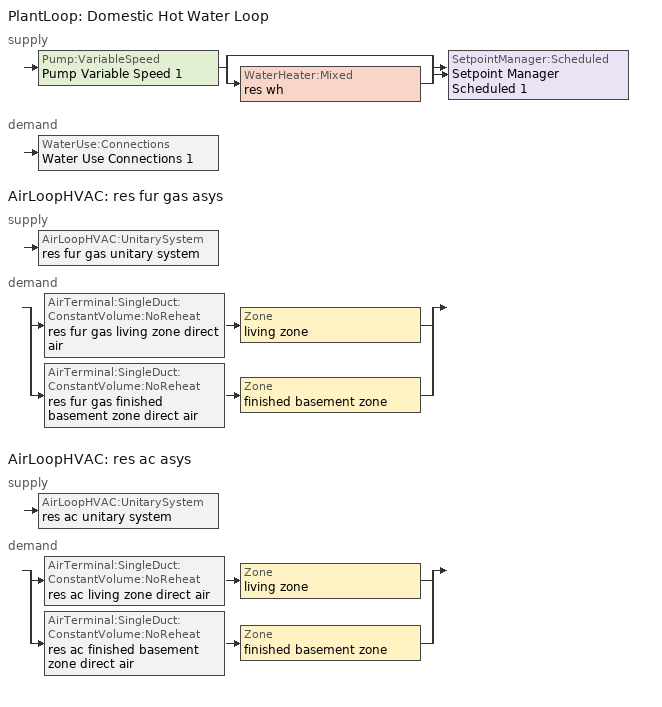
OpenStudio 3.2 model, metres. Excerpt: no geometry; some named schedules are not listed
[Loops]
PlantLoop 'Domestic Hot Water Loop'
 supply: Pump:VariableSpeed 'Pump Variable Speed 1' > split
  | bypass
  | WaterHeater:Mixed 'res wh'
  join > SetpointManager:Scheduled 'Setpoint Manager Scheduled 1'
 demand: WaterUse:Connections 'Water Use Connections 1'
AirLoopHVAC 'res fur gas asys'
 supply: AirLoopHVAC:UnitarySystem 'res fur gas unitary system'
 demand: split
  | AirTerminal:SingleDuct:ConstantVolume:NoReheat 'res fur gas living zone direct air' > Zone 'living zone'
  | AirTerminal:SingleDuct:ConstantVolume:NoReheat 'res fur gas finished basement zone direct air' > Zone 'finished basement zone'
AirLoopHVAC 'res ac asys'
 supply: AirLoopHVAC:UnitarySystem 'res ac unitary system'
 demand: split
  | AirTerminal:SingleDuct:ConstantVolume:NoReheat 'res ac living zone direct air' > Zone 'living zone'
  | AirTerminal:SingleDuct:ConstantVolume:NoReheat 'res ac finished basement zone direct air' > Zone 'finished basement zone'
[Sizing:Zone] Zone Cooling Design Supply Air Temperature Input Method=SupplyAirTemperature; Zone Cooling Design Supply Air Temperature {C}=14; Zone Cooling Design Supply Air Temperature Difference {deltaC}=11.11; Zone Heating Design Supply Air Temperature Input Method=SupplyAirTemperature; Zone Heating Design Supply Air Temperature {C}=40; Zone Heating Design Supply Air Temperature Difference {deltaC}=11.11; Zone Cooling Design Supply Air Humidity Ratio {kg-H2O/kg-air}=0.0085; Zone Heating Design Supply Air Humidity Ratio {kg-H2O/kg-air}=0.008; Cooling Design Air Flow Method=DesignDay; Heating Design Air Flow Method=DesignDay; Account for Dedicated Outdoor Air System=No; Dedicated Outdoor Air System Control Strategy=NeutralSupplyAir; Dedicated Outdoor Air Low Setpoint Temperature for Design {C}=autosize; Dedicated Outdoor Air High Setpoint Temperature for Design {C}=autosize
living zone; finished basement zone
[Zone equipment]
living zone: res fur gas living zone direct air, res ac living zone direct air
finished basement zone: res fur gas finished basement zone direct air, res ac finished basement zone direct air
[PlantLoop]
Domestic Hot Water Loop: Glycol Concentration=0; Maximum Loop Flow Rate {m3/s}=0.01; Plant Loop Volume {m3}=0.003; Load Distribution Scheme=Optimal
[Sizing:Plant]
Domestic Hot Water Loop: Loop Type=Heating; Design Loop Exit Temperature {C}=51.6667; Loop Design Temperature Difference {deltaC}=5.55556; Sizing Option=NonCoincident; Zone Timesteps in Averaging Window=1; Coincident Sizing Factor Mode=None
[Pump:VariableSpeed]
Pump Variable Speed 1: Rated Flow Rate {m3/s}=0.01; Rated Pump Head {Pa}=1; Rated Power Consumption {W}=0; Motor Efficiency=1; Fraction of Motor Inefficiencies to Fluid Stream=0; Coefficient 1 of the Part Load Performance Curve=0; Coefficient 2 of the Part Load Performance Curve=1; Coefficient 3 of the Part Load Performance Curve=0; Coefficient 4 of the Part Load Performance Curve=0; Pump Control Type=Intermittent; Skin Loss Radiative Fraction=0.5; Design Power Sizing Method=PowerPerFlowPerPressure; Design Electric Power per Unit Flow Rate {W/(m3/s)}=348701.1; Design Shaft Power per Unit Flow Rate per Unit Head {W-s/m3-Pa}=1.28205; Design Minimum Flow Rate Fraction=0
[SetpointManager:Scheduled]
Setpoint Manager Scheduled 1: Control Variable=Temperature; Schedule=dhw temp
[WaterHeater:Mixed]
res wh: Tank Volume {m3}=0.143846; Setpoint Temperature Schedule=WH Setpoint Temp; Deadband Temperature Difference {deltaC}=2; Maximum Temperature Limit {C}=99; Heater Control Type=Cycle; Heater Maximum Capacity {W}=11722.8; Heater Minimum Capacity {W}=0; Heater Fuel Type=NaturalGas; Heater Thermal Efficiency=0.773298; Off Cycle Parasitic Fuel Consumption Rate {W}=0; Off Cycle Parasitic Fuel Type=Electricity; Off Cycle Parasitic Heat Fraction to Tank=0; On Cycle Parasitic Fuel Consumption Rate {W}=0; On Cycle Parasitic Fuel Type=Electricity; On Cycle Parasitic Heat Fraction to Tank=0; Ambient Temperature Indicator=ThermalZone; Ambient Temperature Thermal Zone=finished basement zone; Off Cycle Loss Coefficient to Ambient Temperature {W/K}=4.15693; Off Cycle Loss Fraction to Thermal Zone=0.64; On Cycle Loss Coefficient to Ambient Temperature {W/K}=4.15693; On Cycle Loss Fraction to Thermal Zone=1; Use Side Effectiveness=1; Source Side Effectiveness=1; Use Side Design Flow Rate {m3/s}=autosize; Source Side Design Flow Rate {m3/s}=autosize; Indirect Water Heating Recovery Time {hr}=1.5; Source Side Flow Control Mode=IndirectHeatPrimarySetpoint
[WaterHeater:Sizing]
res wh: Design Mode=PeakDraw; Time Storage Can Meet Peak Draw {hr}=0.538503; Time for Tank Recovery {hr}=0; Nominal Tank Volume for Autosizing Plant Connections {m3}=1
[WaterUse:Connections]
Water Use Connections 1: Drain Water Heat Exchanger Type=None; Drain Water Heat Exchanger Destination=Plant; Water Use Equipment Name 1=res shower; Water Use Equipment Name 2=res sink; Water Use Equipment Name 3=res bath; Water Use Equipment Name 4=res shower dist; Water Use Equipment Name 5=res sink dist; Water Use Equipment Name 6=res bath dist; Water Use Equipment Name 7=res dw; Water Use Equipment Name 8=res cw
[WaterUse:Equipment:Definition]
Name | Peak Flow Rate {m3/s} | Target Temperature Schedule
res shower | 0.0176332 | fixtures temperature schedule
res sink | 0.0157378 | fixtures temperature schedule
res bath | 0.00441644 | fixtures temperature schedule
res shower dist; res sink dist; res bath dist | 0 | fixtures temperature schedule
res dw | 0.00104011 | res dw temperature schedule
res cw | 0.00629939 | res cw temperature schedule
[WaterUse:Equipment] Space=living space
Name | Water Use Equipment Definition | Flow Rate Fraction Schedule
res shower | res shower | showers
res sink | res sink | sinks
res bath | res bath | baths
res shower dist | res shower dist | showers
res sink dist | res sink dist | sinks
res bath dist | res bath dist | baths
res dw | res dw | dishwasher
res cw | res cw | clothes_washer
[OtherEquipment:Definition] Design Level Calculation Method=EquipmentLevel; Fraction Radiant=0; Fraction Lost=0
Name | Design Level {W} | Fraction Latent
res shower | 507081 | 0.487197
res sink | 158036 | 0.312221
res bath | 65146.3 | 0
[EnergyManagementSystem:Sensor]
Name | Output Variable or Output Meter Index Key | Output Variable or Output Meter
res_shower_vol | res shower | Water Use Equipment Hot Water Volume
res_shower_tout | res wh | Water Heater Use Side Outlet Temperature
res_shower_mixsp | fixtures temperature schedule | Schedule Value
res_ceil_fan_sched_val_sensor | res ceil fan schedule | Schedule Value
res_ceil_fan_tin_sensor; res_af_1_tin_s | living zone | Zone Mean Air Temperature
res_nv_pb_s |  | Site Outdoor Air Barometric Pressure
res_af_vw_s |  | Site Wind Speed
res_nv_wt_s |  | Site Outdoor Air Humidity Ratio
res_af_1_tt_s | living zone | Zone Outdoor Air Drybulb Temperature
res_nv_1_nva_s | res nv_1 avail schedule | Schedule Value
res_nv_1_sp_s | res nv_1 temp schedule | Schedule Value
res_ds_res_ac_asys_fan_rtf_s | res ac clg supply fan | Fan Runtime Fraction
res_ds_res_fur_gas_asys_fan_rtf_s | res fur gas htg supply fan | Fan Runtime Fraction
res_ds_res_ac_asys_win_s; res_ds_res_fur_gas_asys_win_s | living zone | Zone Mean Air Humidity Ratio
res_ds_res_ac_asys_ah_mfr_s | Node 28 | System Node Mass Flow Rate
res_ds_res_ac_asys_ah_vfr_s | Node 28 | System Node Current Density Volume Flow Rate
res_ds_res_ac_asys_ah_tt_s | Node 28 | System Node Temperature
res_ds_res_ac_asys_ra_t_s | Node 31 | System Node Temperature
res_ds_res_ac_asys_ah_wt_s | Node 28 | System Node Humidity Ratio
res_ds_res_ac_asys_ra_w_s | Node 31 | System Node Humidity Ratio
res_ds_res_ac_asys_ah_t_s; res_ds_res_fur_gas_asys_ah_t_s | garage zone | Zone Air Temperature
res_ds_res_ac_asys_ah_w_s; res_ds_res_fur_gas_asys_ah_w_s | garage zone | Zone Mean Air Humidity Ratio
res_ds_res_fur_gas_asys_ah_mfr_s | Node 18 | System Node Mass Flow Rate
res_ds_res_fur_gas_asys_ah_vfr_s | Node 18 | System Node Current Density Volume Flow Rate
res_ds_res_fur_gas_asys_ah_tt_s | Node 18 | System Node Temperature
res_ds_res_fur_gas_asys_ra_t_s | Node 21 | System Node Temperature
res_ds_res_fur_gas_asys_ah_wt_s | Node 18 | System Node Humidity Ratio
res_ds_res_fur_gas_asys_ra_w_s | Node 21 | System Node Humidity Ratio
res_infil_1_range_sch_s | res mv_1 range exhaust schedule | Schedule Value
res_infil_1_bath_sch_s | res mv_1 bath exhaust schedule | Schedule Value
res_infil_1_dryer_sch_s | clothes_dryer_exhaust | Schedule Value
res_infil_1_wh_sch_s | Always On Discrete | Schedule Value
[EnergyManagementSystem:Program]
res_shower_sag: If res_shower_vol > 0; Set ShowerTime=SystemTimeStep; Else; Set ShowerTime=0; EndIf; If (res_shower_vol > 0) && (res_shower_mixsp > res_shower_tout); Set ShowerSag=SystemTimeStep; Set ShowerE=res_shower_vol*4141170*(res_shower_mixsp-res_shower_tout); Else; Set ShowerSag=0; Set ShowerE=0; EndIf
res_ceil_fan_schedule_program: If res_ceil_fan_sched_val_sensor == 0; Set res_ceil_fan_sched_override = 0; ElseIf res_ceil_fan_tin_sensor < 24.389; Set res_ceil_fan_sched_override = 0; Else; Set res_ceil_fan_sched_override = 1; EndIf
res_nv_1_program: Set Tdiff = res_af_1_tin_s-res_af_1_tt_s; Set dT = (@Abs Tdiff); Set pt = (@RhFnTdbWPb res_af_1_tt_s res_nv_wt_s res_nv_pb_s); Set NVA = 13831.173440569552; Set Cs = 0.00023703726963500573; Set Cw = 0.00010014662135246548; Set MNV = 2.444359572750902; Set MHR = 0.0115; Set MRH = 0.7; Set temp1 = (res_nv_1_nva_s*NVA); Set SGNV = temp1*((((Cs*dT)+(Cw*(res_af_vw_s^2)))^0.5)/1000); If (res_nv_wt_s<MHR) && (pt<MRH) && (res_af_1_tin_s>res_nv_1_sp_s); Set temp2 = (res_af_1_tin_s-res_nv_1_sp_s); Set NVadj1 = temp2/(res_af_1_tin_s-res_af_1_tt_s); Set NVadj2 = (@Min NVadj1 1); Set NVadj3 = (@Max NVadj2 0); Set NVadj = SGNV*NVadj3; Set res_nv_1_flow_act = (@Min NVadj MNV); Else; Set res_nv_1_flow_act = 0; EndIf
res_ds_res_ac_asys_program: Set res_ds_res_ac_asys_AhMfr = res_ds_res_ac_asys_ah_mfr_s; Set res_ds_res_ac_asys_FanRtf = res_ds_res_ac_asys_fan_rtf_s; Set res_ds_res_ac_asys_AhVfr = res_ds_res_ac_asys_ah_vfr_s; Set res_ds_res_ac_asys_AhTt = res_ds_res_ac_asys_ah_tt_s; Set res_ds_res_ac_asys_AhWt = res_ds_res_ac_asys_ah_wt_s; Set res_ds_res_ac_asys_RaT = res_ds_res_ac_asys_ra_t_s; Set res_ds_res_ac_asys_RaW = res_ds_res_ac_asys_ra_w_s; Set res_ds_res_ac_asys_AhT = res_ds_res_ac_asys_ah_t_s; Set res_ds_res_ac_asys_AhW = res_ds_res_ac_asys_ah_w_s; Run res_ds_res_ac_asys_lk_subrout; Set res_ds_res_ac_asys_SupSLkToLvEq_act = res_ds_res_ac_asys_SupSLkToLv; Set res_ds_res_ac_asys_SupLatLkToLvEq_act = res_ds_res_ac_asys_SupLatLkToLv; Set res_ds_res_ac_asys_SupDCnToLvEq_act = res_ds_res_ac_asys_SupDCnToLv; Set res_ds_res_ac_asys_SupDCnToAhEq_act = res_ds_res_ac_asys_SupDCnToAh; Set res_ds_res_ac_asys_SupSLkToAhEq_act = res_ds_res_ac_asys_SupSLkToAh; Set res_ds_res_ac_asys_SupLatLkToAhEq_act = res_ds_res_ac_asys_SupLatLkToAh; Set res_ds_res_ac_asys_RetSLkEq_act = res_ds_res_ac_asys_RetSLk; Set res_ds_res_ac_asys_RetLatLkEq_act = res_ds_res_ac_asys_RetLatLk; Set res_ds_res_ac_asys_RetDCnToPlEq_act = res_ds_res_ac_asys_RetDCnToPl; Set res_ds_res_ac_asys_RetDCnToAhEquip_act = res_ds_res_ac_asys_RetDCnToAh; Set res_ds_res_ac_asys_AhToLivMix_act = res_ds_res_ac_asys_AhToLiv; Set res_ds_res_ac_asys_LivToAhMix_act = res_ds_res_ac_asys_LivToAh
res_ds_res_fur_gas_asys_program: Set res_ds_res_fur_gas_asys_AhMfr = res_ds_res_fur_gas_asys_ah_mfr_s; Set res_ds_res_fur_gas_asys_FanRtf = res_ds_res_fur_gas_asys_fan_rtf_s; Set res_ds_res_fur_gas_asys_AhVfr = res_ds_res_fur_gas_asys_ah_vfr_s; Set res_ds_res_fur_gas_asys_AhTt = res_ds_res_fur_gas_asys_ah_tt_s; Set res_ds_res_fur_gas_asys_AhWt = res_ds_res_fur_gas_asys_ah_wt_s; Set res_ds_res_fur_gas_asys_RaT = res_ds_res_fur_gas_asys_ra_t_s; Set res_ds_res_fur_gas_asys_RaW = res_ds_res_fur_gas_asys_ra_w_s; Set res_ds_res_fur_gas_asys_AhT = res_ds_res_fur_gas_asys_ah_t_s; Set res_ds_res_fur_gas_asys_AhW = res_ds_res_fur_gas_asys_ah_w_s; Run res_ds_res_fur_gas_asys_lk_subrout; Set res_ds_res_fur_gas_asys_SupSLkToLvEq_act = res_ds_res_fur_gas_asys_SupSLkToLv; Set res_ds_res_fur_gas_asys_SupLatLkToLvEq_act = res_ds_res_fur_gas_asys_SupLatLkToLv; Set res_ds_res_fur_gas_asys_SupDCnToLvEq_act = res_ds_res_fur_gas_asys_SupDCnToLv; Set res_ds_res_fur_gas_asys_SupDCnToAhEq_act = res_ds_res_fur_gas_asys_SupDCnToAh; Set res_ds_res_fur_gas_asys_SupSLkToAhEq_act = res_ds_res_fur_gas_asys_SupSLkToAh; Set res_ds_res_fur_gas_asys_SupLatLkToAhEq_act = res_ds_res_fur_gas_asys_SupLatLkToAh; Set res_ds_res_fur_gas_asys_RetSLkEq_act = res_ds_res_fur_gas_asys_RetSLk; Set res_ds_res_fur_gas_asys_RetLatLkEq_act = res_ds_res_fur_gas_asys_RetLatLk; Set res_ds_res_fur_gas_asys_RetDCnToPlEq_act = res_ds_res_fur_gas_asys_RetDCnToPl; Set res_ds_res_fur_gas_asys_RetDCnToAhEquip_act = res_ds_res_fur_gas_asys_RetDCnToAh; Set res_ds_res_fur_gas_asys_AhToLivMix_act = res_ds_res_fur_gas_asys_AhToLiv; Set res_ds_res_fur_gas_asys_LivToAhMix_act = res_ds_res_fur_gas_asys_LivToAh
res_infil_1_program: Set p_m = 0.14; Set p_s = 0.22; Set s_m = 270; Set s_s = 370; Set z_m = 9.99744; Set z_s = 6.4486261680000005; Set f_t = (((s_m/z_m)^p_m)*((z_s/s_s)^p_s)); Set Tdiff = res_af_1_tin_s-res_af_1_tt_s; Set dT = @Abs Tdiff; Set c = 0.0676; Set Cs = 0.0875; Set Cw = 0.1284; Set n = 0.67; Set sft = (f_t*0.7000000000000001); Set temp1 = ((c*Cw)*((sft*res_af_vw_s)^(2*n)))^2; Set Qn = (((c*Cs*(dT^n))^2)+temp1)^0.5; Set Tdiff = res_af_1_tin_s-res_af_1_tt_s; Set dT = @Abs Tdiff; Set QWHV = res_infil_1_wh_sch_s*0.0302; Set Qrange = res_infil_1_range_sch_s*0.0472; Set Qdryer = res_infil_1_dryer_sch_s*0.0472; Set Qbath = res_infil_1_bath_sch_s*0.0472; Set QhpwhOut = 0; Set QhpwhIn = 0; Set QductsOut = 0; Set QductsIn = 0; Set QductsOut = QductsOut+res_ds_res_ac_asys_lk_ret_fan_equiv; Set QductsIn = QductsIn+res_ds_res_ac_asys_lk_sup_fan_equiv; Set QductsOut = QductsOut+res_ds_res_fur_gas_asys_lk_ret_fan_equiv; Set QductsIn = QductsIn+res_ds_res_fur_gas_asys_lk_sup_fan_equiv; Set Qout = QWHV+Qrange+Qbath+Qdryer+QhpwhOut+QductsOut; Set Qin = QhpwhIn+QductsIn; Set Qu = (@Abs (Qout-Qin)); Set Qb = (@Min Qout Qin); Set faneff_wh = 0.9438948864000002; Set res_infil_1_house_fan_act = (QWHV*300)/faneff_wh*1; Set faneff_sp = 0.4719474432000001; Set res_infil_1_range_fan_act = (Qrange*300)/faneff_sp; Set res_infil_1_bath_fan_act = (Qbath*300)/faneff_sp; Set Q_acctd_for_elsewhere = QhpwhOut+QhpwhIn+QductsOut+QductsIn; Set res_infil_1_flow_act = (((Qu^2)+(Qn^2))^0.5)-Q_acctd_for_elsewhere; Set res_infil_1_flow_act = (@Max res_infil_1_flow_act 0)
[EnergyManagementSystem:ProgramCallingManager]
res shower sag: EndOfSystemTimestepAfterHVACReporting; res_shower_sag
res ceil fan program calling manager: BeginTimestepBeforePredictor; res_ceil_fan_schedule_program
res af_1 program calling manager: BeginTimestepBeforePredictor; res_infil_1_program; res_nv_1_program
res ds res ac asys program calling manager: EndOfSystemTimestepAfterHVACReporting; res_ds_res_ac_asys_program
res ds res fur gas asys program calling manager: EndOfSystemTimestepAfterHVACReporting; res_ds_res_fur_gas_asys_program
[EnergyManagementSystem:OutputVariable] Type of Data in Variable=Summed; Update Frequency=SystemTimestep; EMS Program or Subroutine=res_shower_sag
Name | EMS Variable | Units
Unmet Shower Energy|unit 1 | ShowerE | J
Unmet Shower Time|unit 1 | ShowerSag | hr
Shower Draw Time|unit 1 | ShowerTime | hr
[Coil:Heating:Gas]
res fur gas heating coil: Availability Schedule=Always On Discrete; Gas Burner Efficiency=0.78; Nominal Capacity {W}=AutoSize; Parasitic Electric Load {W}=76; Parasitic Gas Load {W}=0; Fuel Type=NaturalGas
[Fan:OnOff] Availability Schedule=Always On Discrete; Fan Total Efficiency=0.75; Pressure Rise {Pa}=794.58; Maximum Flow Rate {m3/s}=autosize; Motor Efficiency=1; Motor In Airstream Fraction=1
Name | Fan Power Ratio Function of Speed Ratio Curve | Fan Efficiency Ratio Function of Speed Ratio Curve
res fur gas htg supply fan | Fan On Off Power Curve | Fan On Off Efficiency Curve
res ac clg supply fan | Fan On Off Power Curve 1 | Fan On Off Efficiency Curve 1
[AirLoopHVAC:UnitarySystem] Control Type=Load; Controlling Zone or Thermostat Location=living zone; Dehumidification Control Type=None; Availability Schedule=Always On Discrete; Fan Placement=BlowThrough; Supply Air Fan Operating Mode Schedule=Always Off Discrete; DX Heating Coil Sizing Ratio=1; Use DOAS DX Cooling Coil=No; DOAS DX Cooling Coil Leaving Minimum Air Temperature {C}=2; Latent Load Control=SensibleOnlyLoadControl; Supply Air Flow Rate When No Cooling or Heating is Required {m3/s}=0; Maximum Supply Air Temperature {C}=48.8889; Maximum Outdoor Dry-Bulb Temperature for Supplemental Heater Operation {C}=21; Maximum Cycling Rate {cycles/hr}=2.5; Heat Pump Time Constant {s}=60; Fraction of On-Cycle Power Use=0.01; Heat Pump Fan Delay Time {s}=60; Ancilliary On-Cycle Electric Power {W}=0; Ancilliary Off-Cycle Electric Power {W}=0
Name | Supply Fan | Heating Coil | Supply Air Flow Rate During Cooling Operation {m3/s} | Supply Air Flow Rate During Heating Operation {m3/s} | Cooling Coil
res fur gas unitary system | res fur gas htg supply fan | res fur gas heating coil | 0 | Autosize
res ac unitary system | res ac clg supply fan |  | Autosize | 0 | res ac cooling coil
[AirLoopHVAC] Availability Schedule=Always On Discrete; Design Supply Air Flow Rate {m3/s}=autosize; Design Return Air Flow Fraction of Supply Air Flow=1
res fur gas asys; res ac asys
[Sizing:System] Type of Load to Size On=Sensible; Design Outdoor Air Flow Rate {m3/s}=Autosize; Central Heating Maximum System Air Flow Ratio=0.3; Preheat Design Temperature {C}=7; Preheat Design Humidity Ratio {kg-H2O/kg-Air}=0.008; Precool Design Temperature {C}=12.8; Precool Design Humidity Ratio {kg-H2O/kg-Air}=0.008; Central Cooling Design Supply Air Temperature {C}=12.8; Central Heating Design Supply Air Temperature {C}=16.7; Sizing Option=NonCoincident; 100% Outdoor Air in Cooling=Yes; 100% Outdoor Air in Heating=Yes; Central Cooling Design Supply Air Humidity Ratio {kg-H2O/kg-Air}=0.0085; Central Heating Design Supply Air Humidity Ratio {kg-H2O/kg-Air}=0.008; Cooling Design Air Flow Method=DesignDay; Cooling Design Air Flow Rate {m3/s}=0; Heating Design Air Flow Method=DesignDay; Heating Design Air Flow Rate {m3/s}=0; System Outdoor Air Method=ZoneSum; Zone Maximum Outdoor Air Fraction=1; Cooling Supply Air Flow Rate Per Floor Area {m3/s-m2}=0.00996765; Cooling Fraction of Autosized Cooling Supply Air Flow Rate=1; Cooling Supply Air Flow Rate Per Unit Cooling Capacity {m3/s-W}=3.94755e-05; Heating Supply Air Flow Rate Per Floor Area {m3/s-m2}=0.00996765; Heating Fraction of Autosized Heating Supply Air Flow Rate=1; Heating Fraction of Autosized Cooling Supply Air Flow Rate=1; Heating Supply Air Flow Rate Per Unit Heating Capacity {m3/s-W}=3.15882e-05; Cooling Design Capacity Method=CoolingDesignCapacity; Cooling Design Capacity {W}=autosize; Cooling Design Capacity Per Floor Area {W/m2}=234.7; Fraction of Autosized Cooling Design Capacity=1; Heating Design Capacity Method=HeatingDesignCapacity; Heating Design Capacity {W}=autosize; Heating Design Capacity Per Floor Area {W/m2}=157; Fraction of Autosized Heating Design Capacity=1; Central Cooling Capacity Control Method=OnOff
res fur gas asys; res ac asys
[AirTerminal:SingleDuct:ConstantVolume:NoReheat] Availability Schedule=Always On Discrete; Maximum Air Flow Rate {m3/s}=AutoSize
res fur gas living zone direct air; res fur gas finished basement zone direct air; res ac living zone direct air; res ac finished basement zone direct air
[Coil:Cooling:DX:SingleSpeed]
res ac cooling coil: Availability Schedule=Always On Discrete; Rated Total Cooling Capacity {W}=autosize; Rated Sensible Heat Ratio=0.740403; Rated COP {W/W}=3.95054; Rated Air Flow Rate {m3/s}=autosize; Rated Evaporator Fan Power Per Volume Flow Rate {W/(m3/s)}=773.391; Total Cooling Capacity Function of Temperature Curve=Cool-Cap-fT1; Total Cooling Capacity Function of Flow Fraction Curve=Cool-Cap-fFF1; Energy Input Ratio Function of Temperature Curve=Cool-EIR-fT1; Energy Input Ratio Function of Flow Fraction Curve=Cool-EIR-fFF1; Part Load Fraction Correlation Curve=Cool-PLF-fPLR1; Minimum Outdoor Dry-Bulb Temperature for Compressor Operation {C}=-25; Nominal Time for Condensate Removal to Begin {s}=1000; Ratio of Initial Moisture Evaporation Rate and Steady State Latent Capacity=1.5; Maximum Cycling Rate {cycles/hr}=3; Latent Capacity Time Constant {s}=45; Condenser Type=AirCooled; Evaporative Condenser Effectiveness=0; Evaporative Condenser Air Flow Rate {m3/s}=Autosize; Evaporative Condenser Pump Rated Power Consumption {W}=Autosize; Crankcase Heater Capacity {W}=0; Maximum Outdoor Dry-Bulb Temperature for Crankcase Heater Operation {C}=12.7778; Basin Heater Capacity {W/K}=0; Basin Heater Setpoint Temperature {C}=10
[ElectricEquipment:Definition] Design Level Calculation Method=EquipmentLevel
Name | Design Level {W} | Fraction Latent | Fraction Radiant | Fraction Lost
res dw | 136388 | 0.15 | 0.36 | 0.25
res cw | 70491.5 | 0 | 0.48 | 0.2
[EnergyManagementSystem:Actuator]
Name | Actuated Component | Actuated Component Type | Actuated Component Control Type
res_ceil_fan_sched_override | res ceil fan master | Schedule:Constant | Schedule Value
res_nv_1_flow_act | res nv_1 flow | Zone Infiltration | Air Exchange Flow Rate
res_ds_res_ac_asys_SupSLkToLvEq_act | res ds res ac asys SupSLkToLvEq | OtherEquipment | Power Level
res_ds_res_ac_asys_SupLatLkToLvEq_act | res ds res ac asys SupLatLkToLvEq | OtherEquipment | Power Level
res_ds_res_ac_asys_SupDCnToLvEq_act | res ds res ac asys SupDCnToLvEq | OtherEquipment | Power Level
[Schedule:Constant]
Name | Value
dhw temp; WH Setpoint Temp | 51.6667
fixtures temperature schedule | 43.3333
Always On Discrete | 1
Always Off Discrete | 0
res dw temperature schedule; res cw temperature schedule | 52.666
[Curve:Exponent] Coefficient1 Constant=1; Coefficient2 Constant=0; Coefficient3 Constant=0; Minimum Value of x=0; Maximum Value of x=1
Fan On Off Power Curve; Fan On Off Power Curve 1
[Curve:Cubic] Coefficient1 Constant=1; Coefficient2 x=0; Coefficient3 x**2=0; Coefficient4 x**3=0; Minimum Value of x=0; Maximum Value of x=1
Fan On Off Efficiency Curve; Fan On Off Efficiency Curve 1
[Curve:Biquadratic] Minimum Value of x=13.88; Maximum Value of x=23.88; Minimum Value of y=18.33; Maximum Value of y=51.66
Name | Coefficient1 Constant | Coefficient2 x | Coefficient3 x**2 | Coefficient4 y | Coefficient5 y**2 | Coefficient6 x*y
Cool-Cap-fT1 | 1.5509 | -0.0750501 | 0.00309714 | 0.00240111 | -5.0544e-05 | -0.000427281
Cool-EIR-fT1 | -0.304283 | 0.118048 | -0.00342467 | -0.00626191 | 0.000695427 | -0.000469975
[Curve:Quadratic] Minimum Value of x=0
Name | Coefficient1 Constant | Coefficient2 x | Coefficient3 x**2 | Maximum Value of x | Minimum Curve Output | Maximum Curve Output
Cool-PLF-fPLR1 | 0.93 | 0.07 | 0 | 1 | 0.7 | 1
Cool-Cap-fFF1 | 0.718605 | 0.4101 | -0.128705 | 2 | 0 | 2
Cool-EIR-fFF1 | 1.323 | -0.477711 | 0.154712 | 2 | 0 | 2
